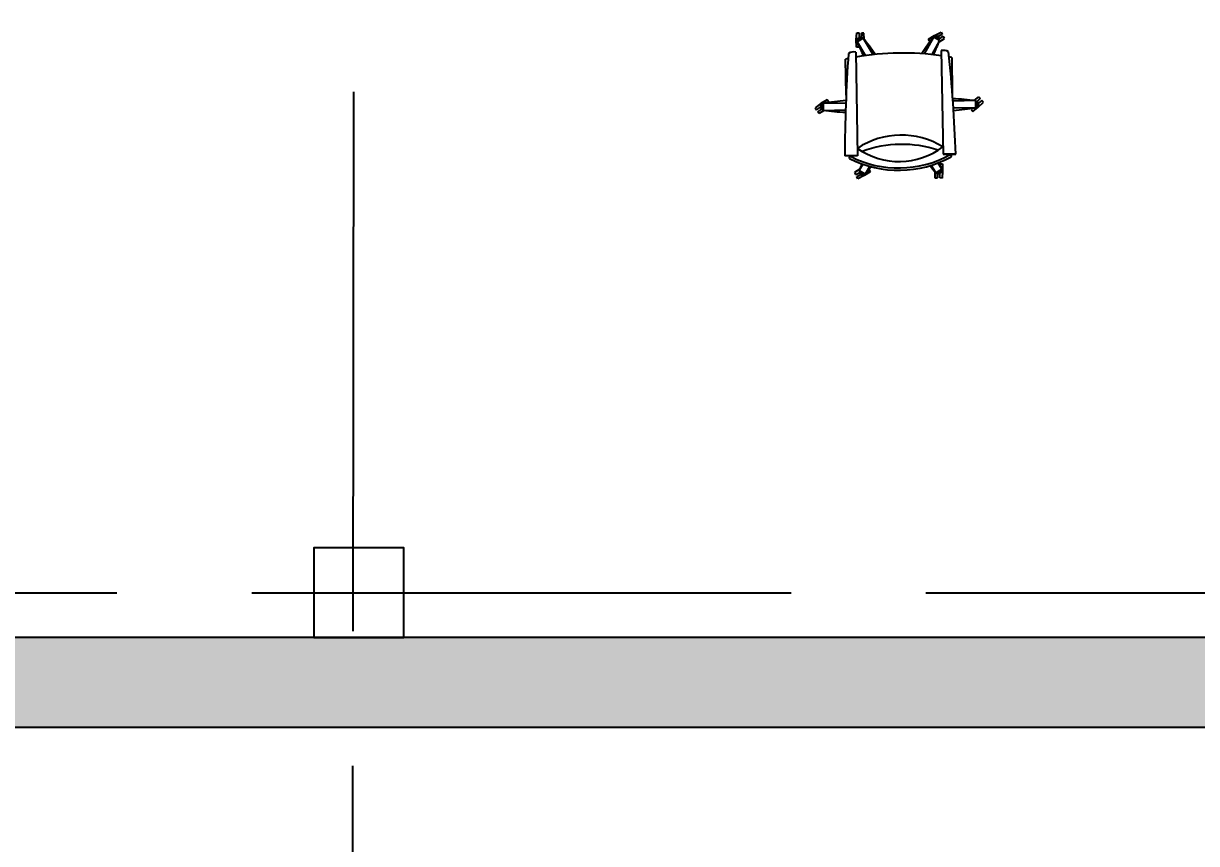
# Model space of a CAD drawing. Header units: millimetres. Extents: x -1544140 to 7445918, y -1294905 to 2019878.
# Drawn here: x 312859 to 318079, y 172021 to 175672 of the extents above; entities that cross this region are included whole.
import ezdxf

# ---------------------------------------------------------------- set-up
doc = ezdxf.new("R2010")
doc.units = ezdxf.units.MM
doc.header["$MEASUREMENT"] = 0
doc.linetypes.add('ACAD_ISO02W100', pattern=[15, 12, -3])
doc.styles.add('Annotative', font='GOST Common.ttf')
doc.dimstyles.get("Standard").update_dxf_attribs({"dimtxt": 1000, "dimasz": 100, "dimexe": 100, "dimexo": 0.06, "dimgap": 0.19, "dimtad": 1, "dimdec": 0, "dimzin": 0, "dimdsep": 46, "dimtxsty": 'Annotative', "dimblk": 'ARCHTICK', "dimcen": 0.09, "dimadec": 0, "dimazin": 0, "dimtfac": 1, "dimtdec": 0, "dimtofl": 0, "dimtmove": 0, "dimatfit": 3, "dimldrblk": 'ARCHTICK', "dimfxl": 700, "dimfxlon": 1, "dimtolj": 1, "dimtzin": 0, "dimarcsym": 0})

# ---------------------------------------------------------------- blocks, each defined once
blk = doc.blocks.new('_ArchTick')
at = {"color": 0, "linetype": 'ByBlock', "const_width": 0.15}
blk.add_lwpolyline([(-0.5, -0.5), (0.5, 0.5)], dxfattribs=at)
blk = doc.blocks.new('*D154')
at = {"color": 0, "lineweight": -2, "transparency": 16777216}
for p, q in [((269350.8, 161237.8), (269350.8, 160437.8)), ((320307.8, 161237.8), (320307.8, 160437.8)), ((269350.8, 160537.8), (320307.8, 160537.8))]:
    blk.add_line(p, q, dxfattribs=at)
at = {"layer": 'Defpoints', "color": 0, "transparency": 16777216}
for p in [(269350.8, 173115.8), (320307.8, 173137.8), (320307.8, 160537.8)]:
    blk.add_point(p, dxfattribs=at)
at = {"color": 0, "lineweight": -2, "transparency": 16777216, "xscale": 100, "yscale": 100, "zscale": 100, "rotation": 180}
blk.add_blockref('_ArchTick', (269350.8, 160537.8), dxfattribs=at)
at = {"color": 0, "lineweight": -2, "transparency": 16777216, "xscale": 100, "yscale": 100, "zscale": 100}
blk.add_blockref('_ArchTick', (320307.8, 160537.8), dxfattribs=at)
at = {"color": 0, "transparency": 16777216, "insert": (294829.3, 161038), "char_height": 1000, "attachment_point": 5, "style": 'Annotative'}
blk.add_mtext('\\A1;51000', dxfattribs=at)

msp = doc.modelspace()

# ---------------------------------------------------------------- hatches: boundary and pattern name
at = {"true_color": 0x636466}
h = msp.add_hatch(color=251, dxfattribs=at)
h.dxf.hatch_style = 1
h.paths.add_polyline_path([(269150.8, 239137.8), (268750.8, 239137.8), (268750.8, 227137.8), (269150.8, 227137.8)])
h.paths.add_polyline_path([(269150.8, 227137.8), (268750.8, 227137.8), (268750.8, 205537.8), (269350.8, 205537.8), (269350.8, 205937.8), (269150.8, 205937.8)])
h.paths.add_polyline_path([(269150.8, 251137.8), (268750.8, 251137.8), (268750.8, 239137.8), (269150.8, 239137.8)])
h.paths.add_polyline_path([(269150.8, 263137.8), (268750.8, 263137.8), (268750.8, 251137.8), (269150.8, 251137.8)])
h.paths.add_polyline_path([(290950.8, 263737.8), (268750.8, 263737.8), (268750.8, 263137.8), (269150.8, 263137.8), (269150.8, 263337.8), (290550.8, 263337.8), (290550.8, 263137.8), (290950.8, 263137.8)])
h.paths.add_polyline_path([(290950.8, 263137.8), (290550.8, 263137.8), (290550.8, 251137.8), (290950.8, 251137.8)])
h.paths.add_polyline_path([(290950.8, 251137.8), (290550.8, 251137.8), (290550.8, 227337.8), (296350.8, 227337.8), (296350.8, 227737.8), (290950.8, 227737.8)])
h.paths.add_polyline_path([(302350.8, 227737.8), (296350.8, 227737.8), (296350.8, 227337.8), (302350.8, 227337.8)])
h.paths.add_polyline_path([(308350.8, 227737.8), (302350.8, 227737.8), (302350.8, 227337.8), (308350.8, 227337.8)])
h.paths.add_polyline_path([(314350.8, 227737.8), (308350.8, 227737.8), (308350.8, 227337.8), (314350.8, 227337.8)])
h.paths.add_polyline_path([(338350.8, 205937.8), (332350.8, 205937.8), (332350.8, 205537.8), (338350.8, 205537.8)])
h.paths.add_polyline_path([(332350.8, 205937.8), (269150.8, 205937.8), (269150.8, 206137.8), (268750.8, 206137.8), (268750.8, 205537.8), (332350.8, 205537.8)])
h.paths.add_polyline_path([(269350.8, 205937.8), (269150.8, 205937.8), (269150.8, 206137.8), (268750.8, 206137.8), (268750.8, 205537.8), (269350.8, 205537.8)], flags=16)
h.paths.add_polyline_path([(290150.8, 194137.8), (289750.8, 194137.8), (289750.8, 188137.8), (290150.8, 188137.8)], flags=17)
h.paths.add_polyline_path([(296350.8, 194737.8), (290350.8, 194737.8), (290350.8, 194337.8), (296350.8, 194337.8)], flags=17)
h.paths.add_polyline_path([(290350.8, 194737.8), (289750.8, 194737.8), (289750.8, 194137.8), (290150.8, 194137.8), (290150.8, 194337.8), (290350.8, 194337.8)], flags=16)
h.paths.add_polyline_path([(302350.8, 194737.8), (296350.8, 194737.8), (296350.8, 194337.8), (302350.8, 194337.8)])
h.paths.add_polyline_path([(308350.8, 194737.8), (302350.8, 194737.8), (302350.8, 194337.8), (308350.8, 194337.8)])
h.paths.add_polyline_path([(314350.8, 194737.8), (308350.8, 194737.8), (308350.8, 194337.8), (314350.8, 194337.8)])
h.paths.add_polyline_path([(320350.8, 194737.8), (314350.8, 194737.8), (314350.8, 194337.8), (320350.8, 194337.8)])
h.paths.add_polyline_path([(320950.8, 194137.8), (320550.8, 194137.8), (320550.8, 188137.8), (320950.8, 188137.8)])
h.paths.add_polyline_path([(320950.8, 194737.8), (320350.8, 194737.8), (320350.8, 194337.8), (320550.8, 194337.8), (320550.8, 194137.8), (320950.8, 194137.8)])
h.paths.add_polyline_path([(320950.8, 188137.8), (320550.8, 188137.8), (320550.8, 182137.8), (320950.8, 182137.8)])
h.paths.add_polyline_path([(320950.8, 182137.8), (320550.8, 182137.8), (320550.8, 172937.8), (320350.8, 172937.8), (320350.8, 172537.8), (320950.8, 172537.8)])
h.paths.add_polyline_path([(320350.8, 172937.8), (314350.8, 172937.8), (314350.8, 172537.8), (320350.8, 172537.8)])
h.paths.add_polyline_path([(314350.8, 172937.8), (308350.8, 172937.8), (308350.8, 172537.8), (314350.8, 172537.8)])
h.paths.add_polyline_path([(308350.8, 172937.8), (308150.8, 172937.8), (308150.8, 173137.8), (307750.8, 173137.8), (307750.8, 172537.8), (308350.8, 172537.8)])
h.paths.add_polyline_path([(308150.8, 179137.8), (307750.8, 179137.8), (307750.8, 173137.8), (308150.8, 173137.8)])
h.paths.add_polyline_path([(308150.8, 181937.8), (302350.8, 181937.8), (302350.8, 181537.8), (307750.8, 181537.8), (307750.8, 179137.8), (308150.8, 179137.8)])
h.paths.add_polyline_path([(302350.8, 181937.8), (296350.8, 181937.8), (296350.8, 181537.8), (302350.8, 181537.8)])
h.paths.add_polyline_path([(296350.8, 181937.8), (290150.8, 181937.8), (290150.8, 182137.8), (289750.8, 182137.8), (289750.8, 181537.8), (296350.8, 181537.8)])
h.paths.add_polyline_path([(290150.8, 194337.8), (296350.8, 194337.8), (296350.8, 194737.8), (289750.8, 194737.8), (289750.8, 182137.8), (290150.8, 182137.8)])
h.paths.add_polyline_path([(338950.8, 205937.8), (338350.8, 205937.8), (338350.8, 205537.8), (338950.8, 205537.8)])
h.paths.add_polyline_path([(338350.8, 227337.8), (338350.8, 227737.8), (314350.8, 227737.8), (314350.8, 227337.8)])

# ---------------------------------------------------------------- linework, layer by layer
at = {"color": 9, "linetype": 'ACAD_ISO02W100', "ltscale": 200, "true_color": 0xc4c4c5}
for p, q in [((314295.9, 154967.2), (314350.8, 188137.8)), ((253874.8, 173137.8), (375575.3, 173137.8))]:
    msp.add_line(p, q, dxfattribs=at)
at = {"color": 18, "linetype": 'ByBlock', "true_color": 0x000000}
for p, q in [((316564.6, 175598.3), (316567, 175629.7)), ((316565.2, 175566.7), (316564.6, 175598.3)), ((316567, 175629.7), (316577.5, 175629.4)), ((316595.4, 175605.9), (316568.4, 175589.7)), ((316577.2, 175618.9), (316576.9, 175608.8)), ((316577.5, 175629.4), (316577.2, 175618.9)), ((316587.7, 175618.6), (316587.4, 175608.5)), ((316588, 175629.1), (316587.7, 175618.6)), ((316598.5, 175628.8), (316588, 175629.1)), ((316595.4, 175605.9), (316639.3, 175532.8)), ((316599.1, 175601.2), (316598.5, 175628.8)), ((316907.6, 175611.2), (316866.3, 175536.7)), ((316886.2, 175602.5), (316913.2, 175618.8)), ((316891.2, 175593.3), (316886.2, 175602.5)), ((316896.6, 175596.2), (316891.2, 175593.3)), ((316935.2, 175596), (316900.6, 175533.5)), ((316935.2, 175596), (316907.6, 175611.2)), ((316913.2, 175618.8), (316941.7, 175632.4)), ((316937.4, 175618.2), (316928.5, 175613.4)), ((316933, 175590.4), (316956.6, 175604.7)), ((316942.4, 175609), (316933.5, 175604.1)), ((316946.6, 175623.2), (316937.4, 175618.2)), ((316941.7, 175632.4), (316946.6, 175623.2)), ((316951.6, 175613.9), (316942.4, 175609)), ((316956.6, 175604.7), (316951.6, 175613.9)), ((316562.3, 175544.3), (316570.2, 175082.9)), ((316575.7, 175566.4), (316565.2, 175566.7)), ((316568.4, 175589.7), (316605.1, 175528.4)), ((316575.9, 175572.6), (316575.7, 175566.4)), ((316942.8, 175550.8), (316950.7, 175089.4)), ((316519.6, 175353.3), (316516.9, 175512.6)), ((316989.3, 175520.7), (316992, 175361.4)), ((316434.7, 175331.4), (316407.6, 175315.2)), ((316440.5, 175322.6), (316434.7, 175331.4)), ((317089.2, 175329), (317109.6, 175345)), ((317116.5, 175337.1), (317108.6, 175330.2)), ((317109.6, 175345), (317116.5, 175337.1)), ((316407.6, 175315.2), (316382.2, 175296.5)), ((316382.2, 175296.5), (316388, 175287.7)), ((316388, 175287.7), (316396.8, 175293.6)), ((316393.8, 175279), (316402.6, 175284.8)), ((316399.6, 175270.3), (316393.8, 175279)), ((316396.8, 175293.6), (316405.2, 175299.2)), ((316423.4, 175284.4), (316399.6, 175270.3)), ((316402.6, 175284.8), (316411, 175290.4)), ((316416.9, 175316.6), (316518.2, 175318.3)), ((316416.9, 175316.6), (316417.4, 175285.1)), ((316417.4, 175285.1), (316517.2, 175286.8)), ((316435.4, 175319.2), (316440.5, 175322.6)), ((317096, 175328.2), (316994.6, 175326.5)), ((317096.5, 175296.7), (316996.8, 175295)), ((317083.9, 175294.7), (317075.9, 175287.8)), ((317075.9, 175287.8), (317082.9, 175279.9)), ((317082.9, 175279.9), (317107.6, 175299.4)), ((317084.1, 175294.9), (317083.9, 175294.7)), ((317096.5, 175296.7), (317096, 175328.2)), ((317108.6, 175330.2), (317101, 175323.6)), ((317107.6, 175299.4), (317130.3, 175321.3)), ((317115.5, 175322.3), (317107.9, 175315.6)), ((317123.4, 175329.2), (317115.5, 175322.3)), ((317130.3, 175321.3), (317123.4, 175329.2)), ((316570.2, 175082.9), (316513.8, 175081.9)), ((316950.7, 175089.4), (317007.2, 175090.4)), ((317007.2, 175090.4), (316950.7, 175089.4)), ((316580.4, 175022.9), (316556.8, 175008.6)), ((316578.2, 175017.3), (316593.7, 175045.3)), ((316578.2, 175017.3), (316605.7, 175002)), ((316605.7, 175002), (316624.4, 175035.7)), ((316616.8, 175017.1), (316622.2, 175020)), ((316622.2, 175020), (316627.2, 175010.8)), ((316918, 175007.4), (316898.2, 175040.4)), ((316918, 175007.4), (316945, 175023.6)), ((316945, 175023.6), (316928.5, 175051.1)), ((316937.5, 175040.7), (316937.7, 175046.8)), ((316937.7, 175046.8), (316948.2, 175046.5)), ((316948.2, 175046.5), (316948.8, 175015)), ((316556.8, 175008.6), (316561.8, 174999.3)), ((316561.8, 174999.3), (316571, 175004.3)), ((316566.8, 174990.1), (316576, 174995.1)), ((316571.7, 174980.8), (316566.8, 174990.1)), ((316571, 175004.3), (316579.9, 175009.1)), ((316600.2, 174994.4), (316571.7, 174980.8)), ((316576, 174995.1), (316584.9, 174999.9)), ((316627.2, 175010.8), (316600.2, 174994.4)), ((316914.3, 175012.1), (316914.9, 174984.5)), ((316914.9, 174984.5), (316925.4, 174984.2)), ((316925.4, 174984.2), (316925.7, 174994.7)), ((316925.7, 174994.7), (316926, 175004.8)), ((316935.9, 174983.9), (316936.2, 174994.4)), ((316946.4, 174983.6), (316935.9, 174983.9)), ((316936.2, 174994.4), (316936.5, 175004.5)), ((316948.8, 175015), (316946.4, 174983.6))]:
    msp.add_line(p, q, dxfattribs=at)
for points in [[(289750.8, 194737.8), (320950.8, 194737.8), (320950.8, 172537.8), (307750.8, 172537.8), (307750.8, 181537.8), (289750.8, 181537.8)], [(314150.8, 172937.8), (314550.8, 172937.8), (314550.8, 173337.8), (314150.8, 173337.8)]]:
    msp.add_lwpolyline(points, close=True)
msp.add_lwpolyline([(290150.8, 194337.8), (320550.8, 194337.8), (320550.8, 172937.8), (308150.8, 172937.8), (308150.8, 181937.8), (290150.8, 181937.8), (290150.8, 194337.8)])
for centre, radius, start, end in [((316581.9, 175597.8), 12.1, 30.9832, 210.9832), ((316581.9, 175597.8), 5.25, 30.9832, 210.9832), ((315122.2, 174436.9), 1880.6, 35.6835, 38.431), ((318420.1, 174493.5), 1880.6, 143.5354, 146.2828), ((315186.2, 176287.3), 1880.6, 336.3401, 338.431), ((316921.4, 175603.6), 12.1, 330.9832, 150.9832), ((316921.4, 175603.6), 5.25, 330.9832, 150.9832), ((316553.6, 175500.3), 44.9, 78.8214, 121.9876), ((316773.2, 174342.4), 1197.9, 81.8429, 100.1234), ((318292.6, 176340.6), 1880.6, 203.5354, 205.6262), ((316953, 175507.1), 44.9, 59.9787, 103.1449), ((310221.3, 174846.9), 6790.3, 2.05496, 5.90909), ((323304.1, 175071.4), 6790.3, 176.05726, 179.9114), ((316773.2, 174342.4), 1197.9, 101.8005, 102.3572), ((316773.2, 174342.4), 1197.9, 79.6091, 80.1659), ((316884.2, 173459.5), 1880.6, 83.5354, 86.6581), ((316417.2, 175300.8), 12.1, 90.9832, 270.9832), ((316417.2, 175300.8), 5.25, 90.9832, 270.9832), ((316692.6, 173456.2), 1880.6, 95.3082, 98.431), ((316629.2, 177153.8), 1880.6, 263.5354, 266.5762), ((316820.8, 177157), 1880.6, 275.3902, 278.431), ((317096.2, 175312.5), 12.1, 270.9832, 90.9832), ((317096.2, 175312.5), 5.25, 270.9832, 90.9832), ((316765, 174821.9), 353, 58.3654, 123.601), ((316755.4, 175381), 323.7, 234.9744, 306.992), ((316768.4, 174624.9), 508.8, 71.6221, 110.3443), ((316538.5, 175074.6), 5.33, 53.9103, 232.2941), ((316753.4, 175499.5), 481.4, 243.0518, 298.9145), ((316753.4, 175499.5), 470.9, 243.276, 298.6904), ((316982.8, 175082.2), 5.33, 309.6723, 128.0561), ((318327.2, 174325.9), 1880.6, 157.4678, 158.431), ((315093.3, 176119.8), 1880.6, 323.5354, 324.7513), ((318391.2, 176176.3), 1880.6, 217.215, 218.431), ((316931.5, 175015.5), 12.1, 210.9832, 30.9832), ((316931.5, 175015.5), 5.25, 210.9832, 30.9832), ((315220.8, 174272.6), 1880.6, 23.5354, 24.4985), ((316592, 175009.7), 12.1, 150.9832, 330.9832), ((316592, 175009.7), 5.25, 150.9832, 330.9832)]:
    msp.add_arc(centre, radius, start, end, dxfattribs=at)

# ---------------------------------------------------------------- dimensions: what is measured, and where the dimension line sits
dim = msp.add_linear_dim(base=(320307.8, 160537.8), p1=(269350.8, 173115.8), p2=(320307.8, 173137.8), text='51000', dimstyle='Standard')
dim.commit()
dim.dimension.update_dxf_attribs({"geometry": '*D154', "text_midpoint": (294829.3, 161038)})

doc.saveas('drawing.dxf')
